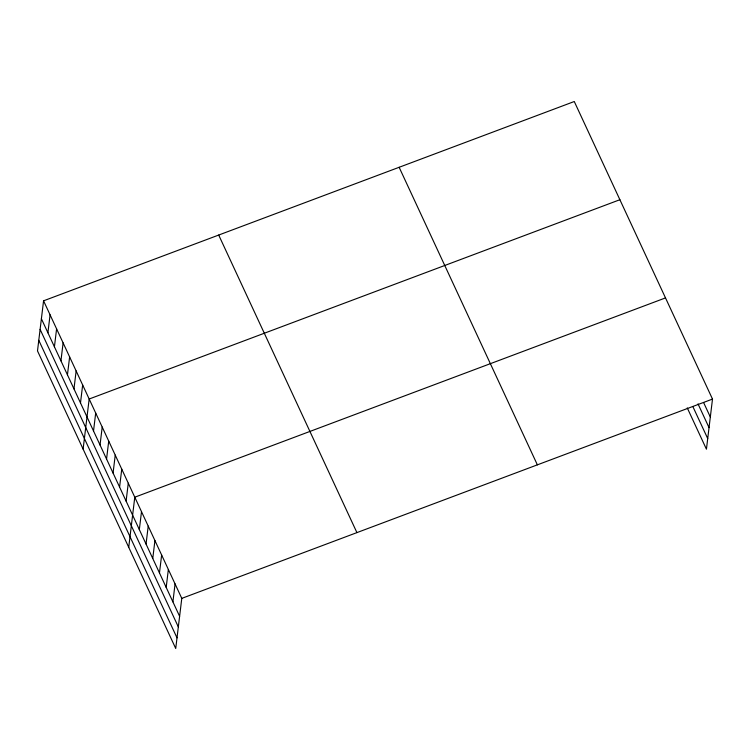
<?xml version="1.0" encoding="UTF-8"?>
<svg xmlns="http://www.w3.org/2000/svg" width="750" height="750" viewBox="0 0 750 750"><rect width="100%" height="100%" fill="white"/><g stroke="black" fill="none" stroke-linecap="round" stroke-linejoin="round"><path stroke-width="1.12" d="M43.566 300.816L37.5 350.916L175.725 648.478L181.781 598.378L43.566 300.816L574.275 101.522L712.5 399.084L706.434 449.184L687.253 407.887M47.906 332.775L50.081 314.841M54.422 346.809L56.597 328.875M60.938 360.834L63.112 342.9M67.453 374.859L69.628 356.925M73.969 388.894L76.144 370.95M80.494 402.919L82.659 384.984M83.109 449.109L89.175 399.009L619.894 199.716M93.525 430.978L95.691 413.034M100.041 445.003L102.206 427.069M106.556 459.028L108.722 441.094M113.072 473.053L115.237 455.119M119.588 487.087L121.753 469.144M126.103 501.112L128.269 483.178M128.728 547.312L134.784 497.203L665.503 297.909M139.331 529.594L141.506 511.659M146.044 544.05L148.219 526.106M152.756 558.497L154.931 540.562M159.469 572.953L161.644 555.019M166.191 587.409L168.356 569.466M172.903 601.856L175.069 583.922M181.781 598.378L712.5 399.084M703.612 402.562L710.325 417.019M698.016 403.884L709.041 427.631M692.859 406.566L707.719 438.572M399.141 167.287L537.366 464.85M218.7 235.05L356.916 532.603M41.391 318.75L179.616 616.312M40.106 329.363L178.331 626.925M38.784 340.303L177.009 637.866"/></g></svg>
